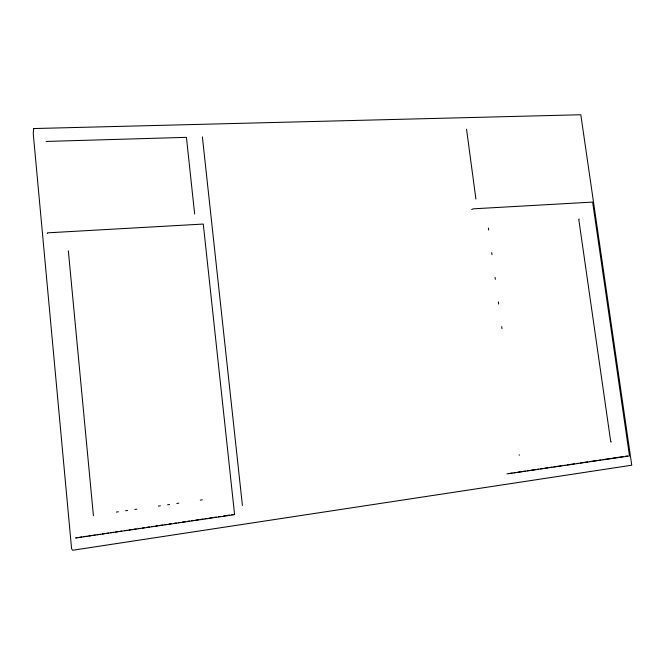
<?xml version="1.0" encoding="UTF-8"?>
<svg xmlns="http://www.w3.org/2000/svg" width="665" height="665" viewBox="0 0 665 665"><rect width="100%" height="100%" fill="white"/><g stroke="black" fill="none" stroke-linecap="round" stroke-linejoin="round"><path stroke-width="1" d="M47.373 233.664L47.523 232.841L203.282 224.055L234.604 514.668L75.619 537.943L77.672 537.636M68.337 250.796L93.424 515.807M471.651 209.633L473.156 208.835L592.623 202.094L629.497 455.966L506.946 473.871M579.365 219.043L578.766 219.284L610.761 441.926L611.401 441.917M79.725 537.328L81.778 537.029M83.84 536.721L86.916 536.264M88.969 535.957L91.022 535.649M93.075 535.35L95.137 535.042M97.19 534.735L100.265 534.278M102.319 533.978L104.38 533.671M106.433 533.363L108.486 533.056M110.54 532.756L113.624 532.299M115.677 531.992L117.73 531.684M119.783 531.385L121.836 531.077M124.92 530.62L126.973 530.313M129.027 530.005L131.08 529.706M133.133 529.398L136.217 528.941M138.27 528.633L140.323 528.326M142.377 528.027L144.43 527.719M146.483 527.412L149.567 526.954M151.62 526.655L153.673 526.348M155.726 526.04L157.78 525.732M159.833 525.433L162.917 524.976M164.97 524.668L167.023 524.361M169.076 524.062L171.129 523.754M174.213 523.297L176.267 522.989M178.32 522.682L180.373 522.382M182.426 522.075L185.51 521.618M187.563 521.31L189.616 521.011M191.67 520.703L193.731 520.396M195.784 520.088L198.86 519.631M200.913 519.332L202.966 519.024M205.028 518.717L207.081 518.417M209.134 518.11L212.21 517.653M214.271 517.345L216.325 517.038M218.378 516.738L220.431 516.431M223.515 515.974L229.674 515.059M231.728 514.752L233.781 514.444M508.991 473.571L512.058 473.114M514.103 472.807L516.148 472.507M518.185 472.2L525.342 471.136M527.387 470.837L529.431 470.529M531.468 470.23L538.625 469.166M540.67 468.867L542.715 468.559M544.751 468.26L547.819 467.803M549.864 467.495L551.908 467.196M553.953 466.888L561.102 465.824M563.147 465.525L565.192 465.217M567.237 464.918L574.385 463.854M576.43 463.555L578.475 463.247M580.52 462.94L587.669 461.884M589.714 461.577L596.862 460.513M598.907 460.213L600.952 459.906M602.997 459.606L610.146 458.542M612.191 458.235L623.429 456.572M625.474 456.265L627.519 455.966M116.417 512.067L118.461 511.776M125.619 510.753L127.663 510.462M134.829 509.448L136.874 509.157M158.353 506.09L160.398 505.799M167.555 504.777L169.608 504.486M176.765 503.471L178.81 503.172M200.29 500.113L202.335 499.822M46.168 141.437L186.433 137.347L194.637 213.964M519.016 455.01L519.581 455.018M488.384 228.02L488.659 230.073M491.709 252.667L491.992 254.72M495.043 277.322L495.317 279.375M498.368 301.968L498.642 304.021M501.693 326.623L501.967 328.676M466.539 129.185L475.907 199.026M202.384 136.882L242.417 505.491M33.649 128.553L33.25 133.673L71.579 548.692L72.635 550.254L631.75 465.209L580.811 114.746L33.649 128.553"/></g></svg>
